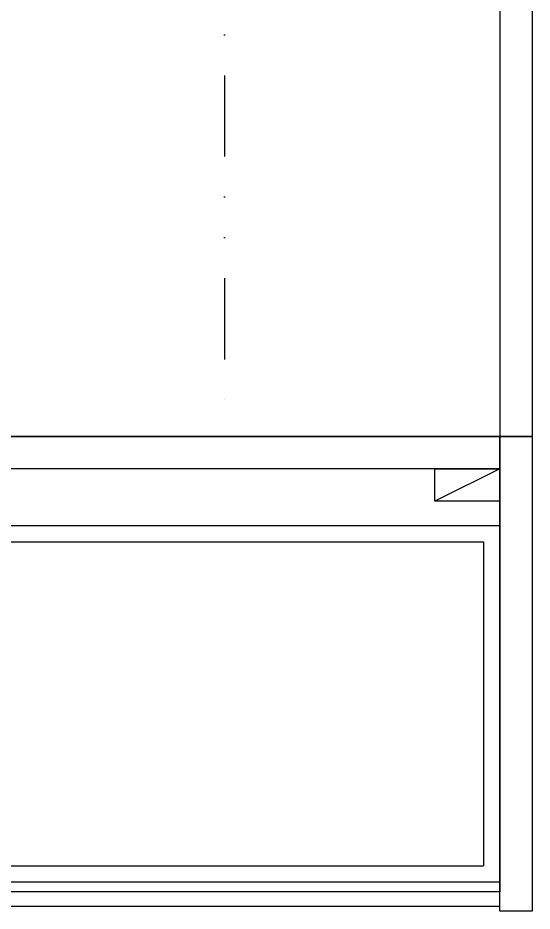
# Model space of a CAD drawing. Header units: millimetres. Extents: x -33000 to 294000, y 0 to 42408.
# Drawn here: x 187719 to 188036, y 15812 to 16363 of the extents above; entities that cross this region are included whole.
import ezdxf

# ---------------------------------------------------------------- set-up
doc = ezdxf.new("R2010")
doc.units = ezdxf.units.MM
doc.header["$LTSCALE"] = 50
doc.linetypes.add('DIVIDE', pattern=[1.25, 0.5, -0.25, 0, -0.25, 0, -0.25])
doc.layers.add('arch', color=8, linetype='Continuous')

# ---------------------------------------------------------------- blocks, each defined once
blk = doc.blocks.new('*U330')
for points in [[(18, 0), (18, -6), (3408, -6), (3408, 0)], [(3408, -6), (3408, -15), (18, -15), (18, -6)]]:
    blk.add_lwpolyline(points, close=True)

msp = doc.modelspace()

# ---------------------------------------------------------------- linework, layer by layer
at = {"layer": 'arch'}
for p, q in [((188016.21, 20514.6), (188016.21, 15829.6)), ((188016.21, 16084.6), (187976.21, 16064.6)), ((184606.21, 16049.6), (188016.21, 16049.6)), ((184616.21, 16039.6), (188006.21, 16039.6)), ((188006.21, 16039.6), (188006.21, 15839.6)), ((184616.21, 15839.6), (188006.21, 15839.6)), ((183006.21, 15829.6), (188016.21, 15829.6))]:
    msp.add_line(p, q, dxfattribs=at)
for points in [[(188036.21, 16104.6), (187536.21, 16104.6), (187536.21, 17704.6), (188036.21, 17704.6)], [(188016.21, 16104.6), (188016.21, 16084.6), (187536.21, 16084.6), (187536.21, 16104.6)], [(188036.21, 15811.6), (188016.21, 15811.6), (188016.21, 16104.6), (188036.21, 16104.6)], [(188016.21, 16064.6), (187976.21, 16064.6), (187976.21, 16084.6), (188016.21, 16084.6)]]:
    msp.add_lwpolyline(points, close=True, dxfattribs=at)
at = {"layer": 'arch', "linetype": 'DIVIDE', "ltscale": 2}
msp.add_lwpolyline([(187846.21, 16104.6), (187536.21, 16104.6), (187536.21, 17704.6), (187846.21, 17704.6)], close=True, dxfattribs=at)

# ---------------------------------------------------------------- block references
at = {"layer": 'arch', "xscale": -1}
msp.add_blockref('*U330', (188034.21, 15829.6), dxfattribs=at)

doc.saveas('drawing.dxf')
